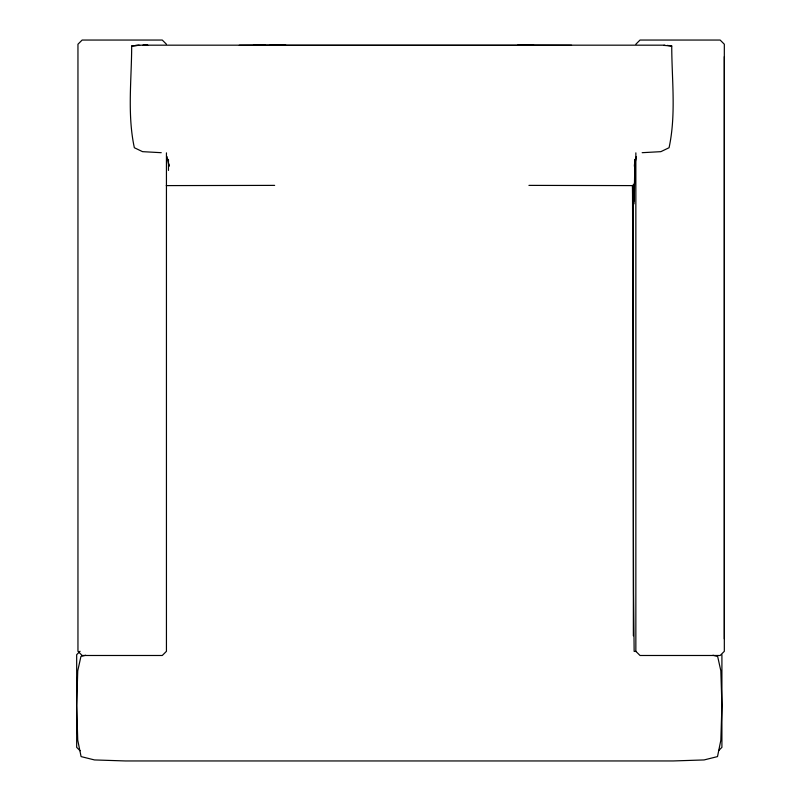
<?xml version="1.0" encoding="UTF-8"?>
<svg xmlns="http://www.w3.org/2000/svg" width="801" height="801" viewBox="0 0 801 801"><rect width="100%" height="100%" fill="white"/><g stroke="black" fill="none" stroke-linecap="round" stroke-linejoin="round"><path stroke-width="1.2" d="M634.963 159.449L634.032 203.865M724.324 638.898L724.324 56.641M635.003 159.359L634.252 200.871M634.502 163.935L634.422 166.308L636.374 156.606M137.892 45.347L131.674 46.017C131.624 79.78 127.189 114.493 134.348 147.734L142.558 151.659L161.251 152.691M635.854 44.225L640.019 40.05L720.149 40.05L724.324 44.225L724.324 651.313L720.149 655.488L640.019 655.488L635.854 651.313L635.854 152.851M80.09 651.263L76.676 654.687L76.676 747.333L80.09 750.747M718.497 750.747L721.911 747.333L721.911 654.687M85.677 655.258L80.941 656.419L77.747 670.827L76.676 705.521L77.747 740.214L81.081 756.595L94.488 759.939L125.387 760.95L673.2 760.95L704.099 759.939L717.506 756.595L720.84 740.214L721.911 705.521L720.84 670.827L717.646 656.419L712.91 655.258M131.674 46.017L138.493 45.347M642.162 152.691L660.855 151.659L669.065 147.734C676.234 114.493 671.789 79.78 671.739 46.017L663.779 45.387M143.139 45.267L147.784 45.176L142.838 45.267M239.289 45.257L265.311 45.176M166.268 185.602L274.643 185.381M253.426 45.257L285.787 45.176M138.573 45.176L664.84 45.176M135.419 45.387L139.644 45.387M269.466 45.387L533.957 45.387M528.93 185.381L632.319 185.602L632.51 186.132L633.561 593.09L634.142 651.373L636.455 651.503M517.626 45.176L571.554 45.257M667.243 45.387L671.739 46.017M166.438 44.225L162.263 40.05L82.133 40.05L77.957 44.225L77.957 651.313L82.133 655.488L162.263 655.488L166.438 651.313L166.438 152.851M167.039 156.606L169.001 166.308L168.911 163.935M632.51 186.132L633.16 246.478M168.46 159.449L168.47 170.443M633.361 184.21L633.361 635.814"/></g></svg>
